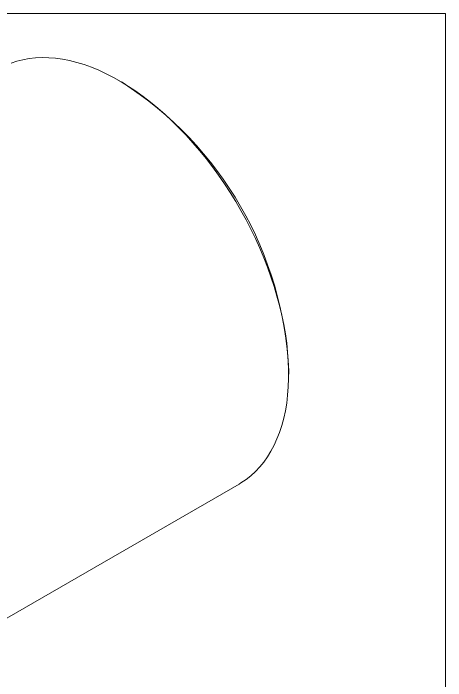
# Model space of a CAD drawing. Header units: inches. Extents: x 0.1 to 10.9, y 0 to 8.5.
# Drawn here: x 8.78 to 10.944, y 5.11 to 8.451 of the extents above; entities that cross this region are included whole.
import ezdxf

# ---------------------------------------------------------------- set-up
doc = ezdxf.new("R2010")
doc.units = ezdxf.units.IN
doc.header["$MEASUREMENT"] = 0

msp = doc.modelspace()

# ---------------------------------------------------------------- linework, layer by layer
at = {"color": 7, "linetype": 'Continuous', "lineweight": 0}
for p, q in [((0.0622, 8.4506), (10.9445, 8.4506)), ((10.9445, 0.0356), (10.9445, 8.4506)), ((9.3243, 8.1053), (9.3102, 8.1135)), ((10.1586, 6.6439), (10.1586, 6.6602)), ((8.4817, 5.2699), (9.91, 6.0944))]:
    msp.add_line(p, q, dxfattribs=at)
at = {"color": 7, "linetype": 'Continuous', "lineweight": 0, "flags": 128}
msp.add_lwpolyline([(9.91, 6.0944), (9.9199, 6.1003), (9.9452, 6.1173), (9.9693, 6.1362), (9.9921, 6.1571), (10.0136, 6.1798), (10.0338, 6.2044), (10.0526, 6.2308), (10.0699, 6.2589), (10.0857, 6.2887), (10.1001, 6.3201), (10.1129, 6.3531), (10.1242, 6.3876), (10.1339, 6.4236), (10.1421, 6.4609), (10.1486, 6.4995), (10.1535, 6.5394), (10.1568, 6.5804), (10.1584, 6.6225), (10.1584, 6.6655), (10.1568, 6.7095), (10.1535, 6.7542), (10.1486, 6.7997), (10.1421, 6.8459), (10.1339, 6.8926), (10.1242, 6.9398), (10.1129, 6.9873), (10.1001, 7.0351), (10.0857, 7.0831), (10.0699, 7.1313), (10.0526, 7.1794), (10.0338, 7.2274), (10.0136, 7.2753), (9.9921, 7.3228), (9.9693, 7.3701), (9.9452, 7.4168), (9.9199, 7.463), (9.8934, 7.5086), (9.8657, 7.5534), (9.837, 7.5975), (9.8073, 7.6406), (9.7766, 7.6828), (9.7451, 7.7239), (9.7126, 7.7639), (9.6794, 7.8026), (9.6455, 7.8401), (9.611, 7.8762), (9.5758, 7.9108), (9.5402, 7.944), (9.5041, 7.9756), (9.4676, 8.0056), (9.4308, 8.0339), (9.3938, 8.0604), (9.3567, 8.0852), (9.3194, 8.1081), (9.2821, 8.1292), (9.2449, 8.1483), (9.2078, 8.1655), (9.1709, 8.1806), (9.1343, 8.1938), (9.098, 8.2049), (9.0621, 8.2139), (9.0267, 8.2209), (8.9918, 8.2257), (8.9576, 8.2285), (8.924, 8.2291), (8.8912, 8.2276), (8.8592, 8.2241), (8.8281, 8.2184), (8.7978, 8.2106), (8.7686, 8.2007)], dxfattribs=at)
at = {"color": 7, "linetype": 'Continuous', "lineweight": 0}
msp.add_arc((8.3479, 6.5782), 1.8126, 2.5912, 57.4034, dxfattribs=at)

doc.saveas('drawing.dxf')
